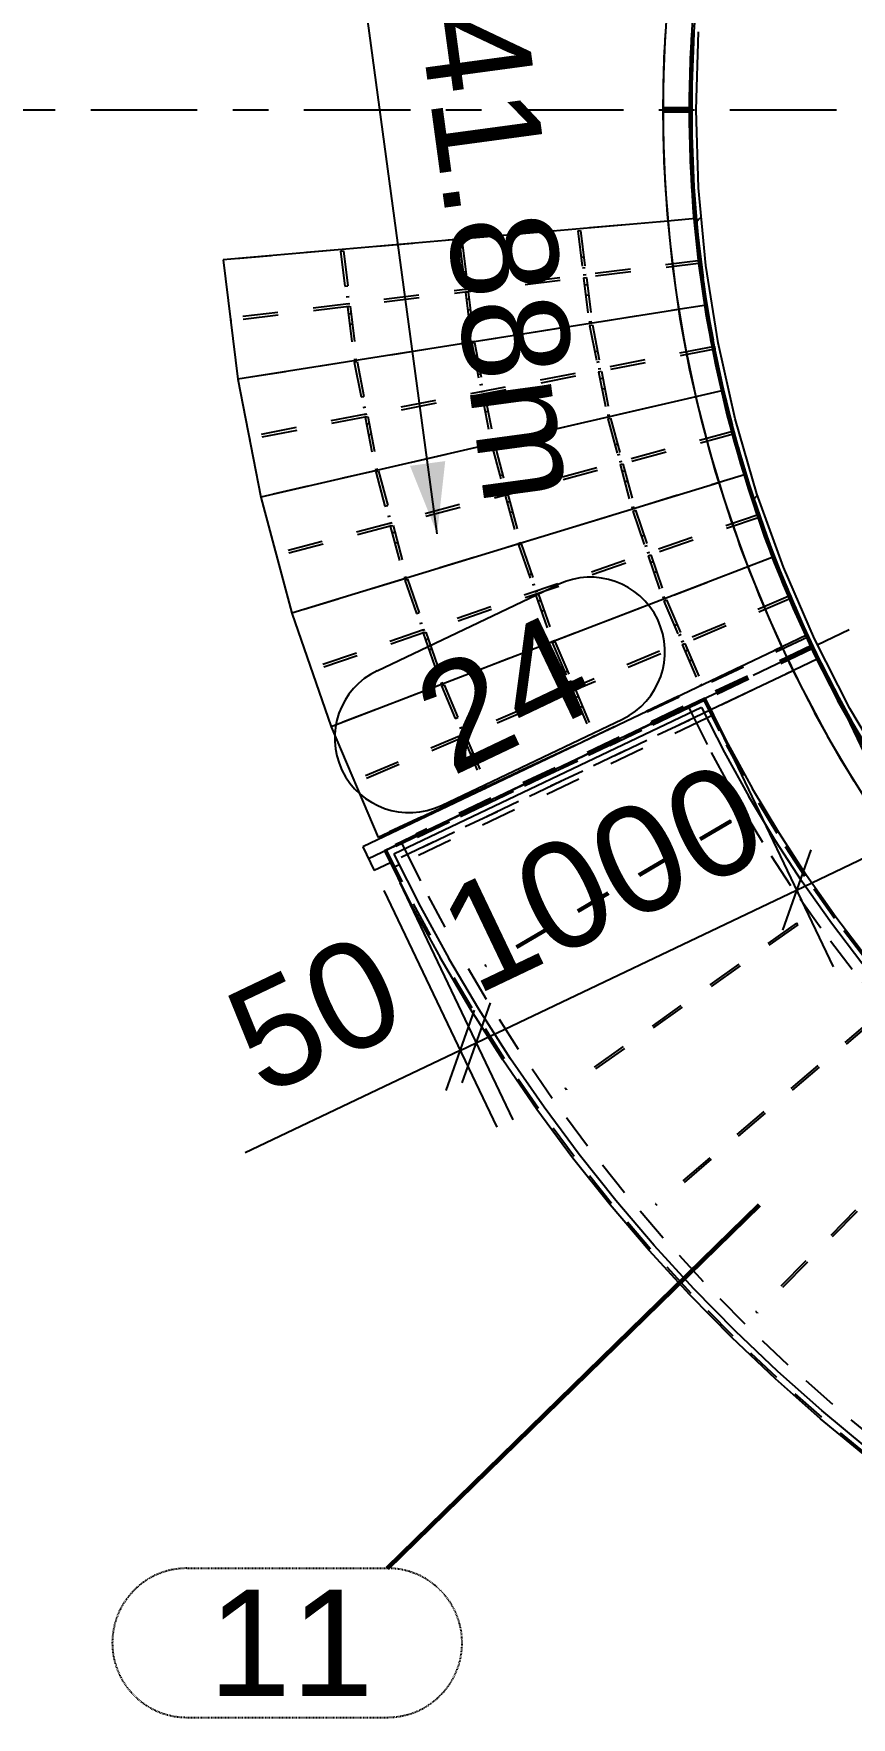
# Model space of a CAD drawing. Extents: x -29293 to 30124, y -19360 to 22650.
# Drawn here: x -20580 to -18277, y -13789 to -9045 of the extents above; entities that cross this region are included whole.
import ezdxf

# ---------------------------------------------------------------- set-up
doc = ezdxf.new("R2010")
doc.units = 0
for name, pattern in [('XKITLINE00', [0]), ('XKITLINE01', [4, 1, -1, 1, -1]), ('XKITLINE02', [4, 2, -2]), ('XKITLINE03', [6, 3, -1, 1, -1]), ('XKITLINE05', [8, 3, -1, 1, -1, 1, -1])]:
    doc.linetypes.add(name, pattern=pattern)
doc.layers.get('0').update_dxf_attribs({"linetype": 'CONTINUOUS', "lineweight": 25})
doc.layers.get('DEFPOINTS').update_dxf_attribs({"color": 3, "linetype": 'CONTINUOUS', "lineweight": 25})
doc.layers.add('01粗实线层', color=7, linetype='CONTINUOUS', lineweight=60)
for name, color, linetype in [('dimension', 7, 'CONTINUOUS'), ('grid', 7, 'CONTINUOUS'), ('line', 7, 'CONTINUOUS'), ('mark', 7, 'CONTINUOUS'), ('part1', 7, 'CONTINUOUS'), ('text', 7, 'CONTINUOUS')]:
    doc.layers.add(name, color=color, linetype=linetype)
doc.styles.add('HZ', font='arial.ttf', dxfattribs={"width": 0.7})
doc.styles.add('STYLE_1', font='arial.ttf', dxfattribs={"height": 0.2})
doc.dimstyles.get("Standard").update_dxf_attribs({"dimscale": 20, "dimtxt": 3, "dimasz": 3.5, "dimexe": 2, "dimexo": 2, "dimgap": 1, "dimtad": 1, "dimdec": 0, "dimdsep": 46, "dimtxsty": 'HZ', "dimblk": 'OBLIQUE', "dimcen": 0, "dimclrd": 1, "dimclre": 1, "dimclrt": 1, "dimadec": 1, "dimazin": 2, "dimtfac": 1, "dimtdec": 0, "dimtmove": 1, "dimatfit": 0, "dimldrblk": 'OBLIQUE', "dimfxl": 0, "dimtolj": 1, "dimtzin": 0, "dimarcsym": 0})

# ---------------------------------------------------------------- blocks, each defined once
blk = doc.blocks.new('*D372')
at = {"layer": 'part1', "color": 0, "linetype": 'XKITLINE00'}
blk.add_line((845.993, 1460.639), (846.053, 1460.699), dxfattribs=at)
blk = doc.blocks.new('*D375')
at = {"layer": 'part1', "color": 0, "linetype": 'XKITLINE00'}
for p, q in [((846.21, 1457.714), (846.308, 1457.811)), ((847.824, 1449.898), (847.922, 1449.996))]:
    blk.add_line(p, q, dxfattribs=at)
blk = doc.blocks.new('*D1023')
at = {"layer": 'part1', "color": 2, "linetype": 'XKITLINE00'}
for p, q in [((846.443, 1444.28), (845.965, 1444.051)), ((846.443, 1444.28), (847.087, 1442.992)), ((845.965, 1444.051), (846.054, 1443.873)), ((847.087, 1442.992), (847.779, 1441.729)), ((848.518, 1440.493), (847.779, 1441.729)), ((849.302, 1439.286), (848.518, 1440.493)), ((850.131, 1438.108), (849.302, 1439.286)), ((851.003, 1436.963), (850.131, 1438.108)), ((851.917, 1435.851), (851.003, 1436.963)), ((852.873, 1434.773), (851.917, 1435.851)), ((853.868, 1433.733), (852.873, 1434.773)), ((854.901, 1432.73), (853.868, 1433.733)), ((855.971, 1431.767), (854.901, 1432.73)), ((857.076, 1430.844), (855.971, 1431.767)), ((858.215, 1429.963), (857.076, 1430.844)), ((859.386, 1429.126), (858.215, 1429.963)), ((859.086, 1428.689), (858.923, 1428.805))]:
    blk.add_line(p, q, dxfattribs=at)
at = {"layer": 'part1', "color": 0, "linetype": 'XKITLINE01'}
for p, q in [((846.394, 1444.256), (847.039, 1442.966)), ((846.054, 1443.873), (846.618, 1442.746)), ((846.618, 1442.746), (847.319, 1441.466)), ((847.039, 1442.966), (847.731, 1441.702)), ((848.068, 1440.213), (847.319, 1441.466)), ((848.471, 1440.464), (847.731, 1441.702)), ((849.256, 1439.255), (848.471, 1440.464)), ((848.863, 1438.989), (848.068, 1440.213)), ((849.703, 1437.795), (848.863, 1438.989)), ((850.086, 1438.076), (849.256, 1439.255)), ((850.96, 1436.929), (850.086, 1438.076)), ((850.587, 1436.634), (849.703, 1437.795)), ((851.514, 1435.506), (850.587, 1436.634)), ((851.875, 1435.815), (850.96, 1436.929)), ((852.832, 1434.736), (851.875, 1435.815)), ((852.483, 1434.414), (851.514, 1435.506)), ((853.829, 1433.694), (852.832, 1434.736)), ((853.492, 1433.359), (852.483, 1434.414)), ((854.863, 1432.69), (853.829, 1433.694)), ((854.539, 1432.343), (853.492, 1433.359)), ((855.624, 1431.366), (854.539, 1432.343)), ((855.935, 1431.725), (854.863, 1432.69)), ((856.744, 1430.431), (855.624, 1431.366)), ((857.042, 1430.801), (855.935, 1431.725)), ((857.899, 1429.538), (856.744, 1430.431)), ((858.182, 1429.919), (857.042, 1430.801)), ((859.355, 1429.08), (858.182, 1429.919)), ((858.923, 1428.805), (857.899, 1429.538)), ((859.386, 1429.126), (859.086, 1428.689)), ((859.386, 1429.126), (859.386, 1429.126)), ((859.386, 1429.126), (859.386, 1429.126)), ((859.086, 1428.689), (859.086, 1428.689)), ((859.086, 1428.689), (859.086, 1428.689)), ((859.086, 1428.689), (859.086, 1428.689))]:
    blk.add_line(p, q, dxfattribs=at)
blk = doc.blocks.new('*D1024')
at = {"layer": 'part1', "color": 0, "linetype": 'XKITLINE01'}
for p, q in [((844.408, 1449.553), (844.483, 1449.579)), ((844.408, 1449.553), (844.483, 1449.579)), ((844.408, 1449.553), (844.815, 1448.371)), ((844.483, 1449.579), (844.89, 1448.397)), ((844.652, 1448.844), (844.728, 1448.87)), ((844.75, 1448.56), (844.825, 1448.586)), ((844.815, 1448.371), (844.89, 1448.397)), ((844.815, 1448.371), (844.89, 1448.397))]:
    blk.add_line(p, q, dxfattribs=at)
blk = doc.blocks.new('*D1025')
at = {"layer": 'part1', "color": 0, "linetype": 'XKITLINE01'}
for p, q in [((844.841, 1448.295), (844.916, 1448.321)), ((844.841, 1448.295), (844.916, 1448.321)), ((844.841, 1448.295), (845.248, 1447.113)), ((844.906, 1448.106), (844.982, 1448.132)), ((844.916, 1448.321), (845.323, 1447.139)), ((845.004, 1447.822), (845.079, 1447.848)), ((845.248, 1447.113), (845.323, 1447.139)), ((845.248, 1447.113), (845.323, 1447.139))]:
    blk.add_line(p, q, dxfattribs=at)
blk = doc.blocks.new('*D1026')
at = {"layer": 'part1', "color": 0, "linetype": 'XKITLINE01'}
for p, q in [((845.286, 1447.014), (845.359, 1447.046)), ((845.286, 1447.014), (845.359, 1447.046)), ((845.286, 1447.014), (845.774, 1445.864)), ((845.359, 1447.046), (845.848, 1445.895)), ((845.579, 1446.324), (845.652, 1446.355)), ((845.696, 1446.048), (845.77, 1446.079)), ((845.774, 1445.864), (845.848, 1445.895)), ((845.774, 1445.864), (845.848, 1445.895))]:
    blk.add_line(p, q, dxfattribs=at)
blk = doc.blocks.new('*D1027')
at = {"layer": 'part1', "color": 0, "linetype": 'XKITLINE01'}
for p, q in [((845.805, 1445.79), (845.879, 1445.821)), ((845.805, 1445.79), (845.879, 1445.821)), ((845.805, 1445.79), (846.294, 1444.639)), ((845.879, 1445.821), (846.368, 1444.671)), ((845.884, 1445.606), (845.957, 1445.637)), ((846.001, 1445.33), (846.074, 1445.361)), ((846.294, 1444.639), (846.368, 1444.671)), ((846.294, 1444.639), (846.368, 1444.671))]:
    blk.add_line(p, q, dxfattribs=at)
blk = doc.blocks.new('*D1032')
at = {"layer": 'part1', "color": 6, "linetype": 'XKITLINE05'}
for p, q in [((845.993, 1461.355), (845.993, 1460.915)), ((846.053, 1461.355), (845.993, 1461.355)), ((846.053, 1461.355), (846.053, 1460.855)), ((845.253, 1460.915), (845.253, 1460.855)), ((845.993, 1460.915), (845.253, 1460.915)), ((846.053, 1460.855), (845.253, 1460.855))]:
    blk.add_line(p, q, dxfattribs=at)
blk = doc.blocks.new('*D1033')
at = {"layer": 'part1', "color": 6, "linetype": 'XKITLINE05'}
for p, q in [((845.253, 1460.855), (845.253, 1460.795)), ((846.053, 1460.855), (845.253, 1460.855)), ((845.993, 1460.795), (845.253, 1460.795)), ((845.993, 1460.795), (845.993, 1460.355)), ((846.053, 1460.855), (846.053, 1460.355)), ((846.053, 1460.355), (845.993, 1460.355))]:
    blk.add_line(p, q, dxfattribs=at)
blk = doc.blocks.new('*D1034')
at = {"layer": 'part1', "color": 6, "linetype": 'XKITLINE05'}
for p, q in [((845.375, 1463.802), (845.284, 1462.33)), ((846.113, 1463.741), (846.023, 1462.299)), ((846.147, 1463.324), (846.113, 1462.784)), ((846.113, 1462.784), (846.083, 1462.297)), ((845.284, 1462.33), (845.254, 1460.915)), ((846.023, 1462.299), (846.003, 1461.355)), ((846.083, 1462.297), (846.053, 1460.855)), ((846.003, 1461.355), (845.993, 1460.856)), ((845.254, 1460.915), (845.253, 1460.871)), ((846.053, 1460.855), (845.253, 1460.871))]:
    blk.add_line(p, q, dxfattribs=at)
blk = doc.blocks.new('*D1041')
at = {"layer": 'text', "color": 3, "linetype": 'XKITLINE00'}
blk.add_line((838.9, 1448.912), (836.329, 1467.925), dxfattribs=at)
at = {"layer": 'text', "color": 3}
blk.add_solid([(838.9, 1448.912), (838.137, 1450.826), (838.9, 1448.912), (839.128, 1450.96)], dxfattribs=at)
at = {"layer": 'text', "color": 3, "style": 'STYLE_1'}
blk.add_text('TO41.88m', height=3, rotation=-82.2997, dxfattribs=at).set_placement((837.602, 1469.261))
blk = doc.blocks.new('*D1045')
at = {"layer": 'grid', "color": 4, "linetype": 'XKITLINE03'}
blk.add_line((805.147, 1460.855), (901.193, 1460.855), dxfattribs=at)
blk = doc.blocks.new('*D1047')
at = {"layer": 'part1', "color": 6, "linetype": 'XKITLINE05'}
for p, q in [((846.053, 1460.855), (846.122, 1463.061)), ((846.193, 1460.855), (846.262, 1463.052)), ((846.122, 1458.648), (846.053, 1460.855)), ((846.262, 1458.657), (846.193, 1460.855)), ((846.33, 1456.45), (846.122, 1458.648)), ((846.469, 1456.468), (846.262, 1458.657)), ((846.675, 1454.27), (846.33, 1456.45)), ((846.813, 1454.296), (846.469, 1456.468)), ((847.157, 1452.116), (846.675, 1454.27)), ((847.292, 1452.15), (846.813, 1454.296)), ((847.773, 1449.996), (847.157, 1452.116)), ((847.906, 1450.039), (847.292, 1452.15)), ((848.52, 1447.919), (847.773, 1449.996)), ((848.651, 1447.97), (847.906, 1450.039)), ((849.397, 1445.893), (848.52, 1447.919)), ((849.524, 1445.952), (848.651, 1447.97)), ((850.399, 1443.926), (849.397, 1445.893)), ((850.522, 1443.993), (849.524, 1445.952)), ((851.523, 1442.026), (850.399, 1443.926)), ((851.641, 1442.101), (850.522, 1443.993))]:
    blk.add_line(p, q, dxfattribs=at)
blk = doc.blocks.new('*D1048')
at = {"layer": 'part1', "color": 0, "linetype": 'XKITLINE01'}
for p, q in [((848.848, 1447.168), (836.56, 1441.952)), ((848.879, 1447.095), (836.591, 1441.879)), ((848.848, 1447.168), (848.879, 1447.095)), ((836.56, 1441.952), (836.591, 1441.879))]:
    blk.add_line(p, q, dxfattribs=at)
blk = doc.blocks.new('*D1049')
at = {"layer": 'part1', "color": 0, "linetype": 'XKITLINE01'}
for p, q in [((846.709, 1454.192), (833.605, 1451.645)), ((846.724, 1454.114), (833.621, 1451.567)), ((846.709, 1454.192), (846.724, 1454.114)), ((833.605, 1451.645), (833.621, 1451.567))]:
    blk.add_line(p, q, dxfattribs=at)
blk = doc.blocks.new('*D1050')
at = {"layer": 'part1', "color": 0, "linetype": 'XKITLINE01'}
for p, q in [((847.149, 1440.835), (840.25, 1436.772)), ((847.179, 1440.784), (847.149, 1440.835)), ((847.179, 1440.784), (840.281, 1436.72)), ((840.281, 1436.72), (840.25, 1436.772))]:
    blk.add_line(p, q, dxfattribs=at)
blk = doc.blocks.new('*D1051')
at = {"layer": 'part1', "color": 0, "linetype": 'XKITLINE01'}
for p, q in [((842.722, 1444.481), (842.795, 1444.512)), ((842.722, 1444.481), (842.795, 1444.512)), ((842.722, 1444.481), (843.269, 1443.192)), ((842.795, 1444.512), (843.342, 1443.224)), ((842.8, 1444.297), (842.874, 1444.328)), ((842.917, 1444.021), (842.991, 1444.052)), ((843.269, 1443.192), (843.342, 1443.224)), ((843.269, 1443.192), (843.342, 1443.224))]:
    blk.add_line(p, q, dxfattribs=at)
blk = doc.blocks.new('*D1052')
at = {"layer": 'part1', "color": 0, "linetype": 'XKITLINE01'}
for p, q in [((842.143, 1445.844), (842.217, 1445.875)), ((842.143, 1445.844), (842.217, 1445.875)), ((842.143, 1445.844), (842.69, 1444.555)), ((842.217, 1445.875), (842.764, 1444.586)), ((842.495, 1445.015), (842.569, 1445.046)), ((842.612, 1444.739), (842.686, 1444.77)), ((842.69, 1444.555), (842.764, 1444.586)), ((842.69, 1444.555), (842.764, 1444.586))]:
    blk.add_line(p, q, dxfattribs=at)
blk = doc.blocks.new('*D1053')
at = {"layer": 'part1', "color": 0, "linetype": 'XKITLINE01'}
for p, q in [((839.638, 1443.172), (839.712, 1443.203)), ((839.638, 1443.172), (839.712, 1443.203)), ((839.638, 1443.172), (840.224, 1441.791)), ((839.712, 1443.203), (840.298, 1441.823)), ((839.716, 1442.988), (839.79, 1443.019)), ((839.833, 1442.712), (839.907, 1442.743)), ((840.224, 1441.791), (840.298, 1441.823)), ((840.224, 1441.791), (840.298, 1441.823))]:
    blk.add_line(p, q, dxfattribs=at)
blk = doc.blocks.new('*D1054')
at = {"layer": 'part1', "color": 0, "linetype": 'XKITLINE01'}
for p, q in [((839.021, 1444.627), (839.094, 1444.658)), ((839.021, 1444.627), (839.094, 1444.658)), ((839.021, 1444.627), (839.607, 1443.246)), ((839.094, 1444.658), (839.68, 1443.277)), ((839.411, 1443.706), (839.485, 1443.737)), ((839.529, 1443.43), (839.602, 1443.461)), ((839.607, 1443.246), (839.68, 1443.277)), ((839.607, 1443.246), (839.68, 1443.277))]:
    blk.add_line(p, q, dxfattribs=at)
blk = doc.blocks.new('*D1055')
at = {"layer": 'part1', "color": 0, "linetype": 'XKITLINE01'}
for p, q in [((838.506, 1446.114), (838.582, 1446.14)), ((838.506, 1446.114), (838.582, 1446.14)), ((838.506, 1446.114), (838.994, 1444.696)), ((838.582, 1446.14), (839.07, 1444.722)), ((838.571, 1445.925), (838.647, 1445.951)), ((838.669, 1445.641), (838.744, 1445.667)), ((838.994, 1444.696), (839.07, 1444.722)), ((838.994, 1444.696), (839.07, 1444.722))]:
    blk.add_line(p, q, dxfattribs=at)
blk = doc.blocks.new('*D1056')
at = {"layer": 'part1', "color": 0, "linetype": 'XKITLINE01'}
for p, q in [((841.673, 1447.204), (841.749, 1447.231)), ((841.673, 1447.204), (841.749, 1447.231)), ((841.673, 1447.204), (842.129, 1445.881)), ((841.738, 1447.015), (841.814, 1447.041)), ((841.749, 1447.231), (842.205, 1445.907)), ((841.836, 1446.732), (841.912, 1446.758)), ((842.129, 1445.881), (842.205, 1445.907)), ((842.129, 1445.881), (842.205, 1445.907))]:
    blk.add_line(p, q, dxfattribs=at)
blk = doc.blocks.new('*D1057')
at = {"layer": 'part1', "color": 0, "linetype": 'XKITLINE01'}
for p, q in [((841.191, 1448.604), (841.267, 1448.63)), ((841.191, 1448.604), (841.267, 1448.63)), ((841.191, 1448.604), (841.647, 1447.28)), ((841.267, 1448.63), (841.723, 1447.306)), ((841.484, 1447.753), (841.56, 1447.779)), ((841.582, 1447.469), (841.658, 1447.495)), ((841.647, 1447.28), (841.723, 1447.306)), ((841.647, 1447.28), (841.723, 1447.306))]:
    blk.add_line(p, q, dxfattribs=at)
blk = doc.blocks.new('*D1058')
at = {"layer": 'part1', "color": 0, "linetype": 'XKITLINE01'}
for p, q in [((837.991, 1447.608), (838.067, 1447.634)), ((837.991, 1447.608), (838.067, 1447.634)), ((837.991, 1447.608), (838.48, 1446.19)), ((838.067, 1447.634), (838.555, 1446.216)), ((838.317, 1446.662), (838.393, 1446.688)), ((838.415, 1446.379), (838.49, 1446.405)), ((838.48, 1446.19), (838.555, 1446.216)), ((838.48, 1446.19), (838.555, 1446.216))]:
    blk.add_line(p, q, dxfattribs=at)
blk = doc.blocks.new('*D1059')
at = {"layer": 'part1', "color": 0, "linetype": 'XKITLINE01'}
for p, q in [((844.053, 1450.861), (844.131, 1450.882)), ((844.053, 1450.861), (844.131, 1450.882)), ((844.053, 1450.861), (844.377, 1449.654)), ((844.131, 1450.882), (844.454, 1449.675)), ((844.105, 1450.668), (844.182, 1450.689)), ((844.183, 1450.379), (844.26, 1450.399)), ((844.377, 1449.654), (844.454, 1449.675)), ((844.377, 1449.654), (844.454, 1449.675))]:
    blk.add_line(p, q, dxfattribs=at)
blk = doc.blocks.new('*D1060')
at = {"layer": 'part1', "color": 0, "linetype": 'XKITLINE01'}
for p, q in [((840.817, 1449.994), (840.895, 1450.015)), ((840.817, 1449.994), (840.895, 1450.015)), ((840.817, 1449.994), (841.18, 1448.642)), ((840.869, 1449.801), (840.946, 1449.822)), ((840.895, 1450.015), (841.257, 1448.663)), ((840.947, 1449.511), (841.024, 1449.532)), ((841.18, 1448.642), (841.257, 1448.663)), ((841.18, 1448.642), (841.257, 1448.663))]:
    blk.add_line(p, q, dxfattribs=at)
blk = doc.blocks.new('*D1061')
at = {"layer": 'part1', "color": 0, "linetype": 'XKITLINE01'}
for p, q in [((840.434, 1451.424), (840.512, 1451.445)), ((840.434, 1451.424), (840.512, 1451.445)), ((840.434, 1451.424), (840.797, 1450.072)), ((840.512, 1451.445), (840.874, 1450.093)), ((840.667, 1450.555), (840.745, 1450.576)), ((840.745, 1450.265), (840.822, 1450.286)), ((840.797, 1450.072), (840.874, 1450.093)), ((840.797, 1450.072), (840.874, 1450.093))]:
    blk.add_line(p, q, dxfattribs=at)
blk = doc.blocks.new('*D1062')
at = {"layer": 'part1', "color": 0, "linetype": 'XKITLINE01'}
for p, q in [((837.582, 1449.127), (837.659, 1449.148)), ((837.582, 1449.127), (837.659, 1449.148)), ((837.582, 1449.127), (837.97, 1447.679)), ((837.633, 1448.934), (837.711, 1448.955)), ((837.659, 1449.148), (838.047, 1447.699)), ((837.711, 1448.644), (837.788, 1448.665)), ((837.97, 1447.679), (838.047, 1447.699)), ((837.97, 1447.679), (838.047, 1447.699))]:
    blk.add_line(p, q, dxfattribs=at)
blk = doc.blocks.new('*D1063')
at = {"layer": 'part1', "color": 0, "linetype": 'XKITLINE01'}
for p, q in [((837.173, 1450.654), (837.25, 1450.674)), ((837.173, 1450.654), (837.25, 1450.674)), ((837.173, 1450.654), (837.561, 1449.205)), ((837.25, 1450.674), (837.638, 1449.226)), ((837.431, 1449.688), (837.509, 1449.709)), ((837.509, 1449.398), (837.586, 1449.419)), ((837.561, 1449.205), (837.638, 1449.226)), ((837.561, 1449.205), (837.638, 1449.226))]:
    blk.add_line(p, q, dxfattribs=at)
blk = doc.blocks.new('*D1064')
at = {"layer": 'part1', "color": 0, "linetype": 'XKITLINE01'}
for p, q in [((843.709, 1452.146), (843.786, 1452.167)), ((843.709, 1452.146), (843.786, 1452.167)), ((843.709, 1452.146), (844.033, 1450.939)), ((843.786, 1452.167), (844.11, 1450.96)), ((843.903, 1451.422), (843.98, 1451.443)), ((843.981, 1451.132), (844.058, 1451.153)), ((844.033, 1450.939), (844.11, 1450.96)), ((844.033, 1450.939), (844.11, 1450.96))]:
    blk.add_line(p, q, dxfattribs=at)
blk = doc.blocks.new('*D1065')
at = {"layer": 'part1', "color": 0, "linetype": 'XKITLINE01'}
for p, q in [((843.447, 1453.477), (843.525, 1453.492)), ((843.447, 1453.477), (843.525, 1453.492)), ((843.447, 1453.477), (843.685, 1452.25)), ((843.485, 1453.28), (843.563, 1453.295)), ((843.525, 1453.492), (843.764, 1452.265)), ((843.542, 1452.986), (843.621, 1453.001)), ((843.685, 1452.25), (843.764, 1452.265)), ((843.685, 1452.25), (843.764, 1452.265))]:
    blk.add_line(p, q, dxfattribs=at)
blk = doc.blocks.new('*D1066')
at = {"layer": 'part1', "color": 0, "linetype": 'XKITLINE01'}
for p, q in [((840.158, 1452.837), (840.237, 1452.853)), ((840.158, 1452.837), (840.237, 1452.853)), ((840.158, 1452.837), (840.425, 1451.463)), ((840.196, 1452.641), (840.275, 1452.656)), ((840.237, 1452.853), (840.504, 1451.478)), ((840.254, 1452.347), (840.332, 1452.362)), ((840.425, 1451.463), (840.504, 1451.478)), ((840.425, 1451.463), (840.504, 1451.478))]:
    blk.add_line(p, q, dxfattribs=at)
blk = doc.blocks.new('*D1067')
at = {"layer": 'part1', "color": 0, "linetype": 'XKITLINE01'}
for p, q in [((839.876, 1454.29), (839.954, 1454.306)), ((839.876, 1454.29), (839.954, 1454.306)), ((839.876, 1454.29), (840.143, 1452.916)), ((839.954, 1454.306), (840.221, 1452.931)), ((840.048, 1453.407), (840.126, 1453.422)), ((840.105, 1453.112), (840.183, 1453.128)), ((840.143, 1452.916), (840.221, 1452.931)), ((840.143, 1452.916), (840.221, 1452.931))]:
    blk.add_line(p, q, dxfattribs=at)
blk = doc.blocks.new('*D1068')
at = {"layer": 'part1', "color": 0, "linetype": 'XKITLINE01'}
for p, q in [((836.87, 1452.198), (836.948, 1452.213)), ((836.87, 1452.198), (836.948, 1452.213)), ((836.87, 1452.198), (837.156, 1450.726)), ((836.948, 1452.213), (837.235, 1450.741)), ((836.908, 1452.002), (836.986, 1452.017)), ((836.965, 1451.707), (837.044, 1451.723)), ((837.156, 1450.726), (837.235, 1450.741)), ((837.156, 1450.726), (837.235, 1450.741))]:
    blk.add_line(p, q, dxfattribs=at)
blk = doc.blocks.new('*D1069')
at = {"layer": 'part1', "color": 0, "linetype": 'XKITLINE01'}
for p, q in [((836.568, 1453.749), (836.647, 1453.765)), ((836.568, 1453.749), (836.647, 1453.765)), ((836.568, 1453.749), (836.854, 1452.277)), ((836.647, 1453.765), (836.933, 1452.292)), ((836.759, 1452.768), (836.838, 1452.783)), ((836.816, 1452.473), (836.895, 1452.488)), ((836.854, 1452.277), (836.933, 1452.292)), ((836.854, 1452.277), (836.933, 1452.292))]:
    blk.add_line(p, q, dxfattribs=at)
blk = doc.blocks.new('*D1070')
at = {"layer": 'part1', "color": 0, "linetype": 'XKITLINE01'}
for p, q in [((843.193, 1454.782), (843.271, 1454.798)), ((843.193, 1454.782), (843.271, 1454.798)), ((843.193, 1454.782), (843.431, 1453.555)), ((843.271, 1454.798), (843.51, 1453.571)), ((843.336, 1454.046), (843.414, 1454.061)), ((843.393, 1453.752), (843.472, 1453.767)), ((843.431, 1453.555), (843.51, 1453.571)), ((843.431, 1453.555), (843.51, 1453.571))]:
    blk.add_line(p, q, dxfattribs=at)
blk = doc.blocks.new('*D1072')
at = {"layer": 'part1', "color": 6, "linetype": 'XKITLINE05'}
for p, q in [((846.053, 1460.855), (845.253, 1460.838)), ((845.253, 1460.838), (845.284, 1459.379)), ((845.254, 1460.795), (845.284, 1459.379)), ((845.993, 1460.853), (846.023, 1459.41)), ((846.053, 1460.855), (846.083, 1459.412)), ((846.003, 1460.355), (846.023, 1459.41)), ((845.284, 1459.379), (845.375, 1457.907)), ((846.023, 1459.41), (846.113, 1457.968)), ((846.083, 1459.412), (846.113, 1458.925)), ((846.113, 1458.925), (846.147, 1458.385)), ((846.147, 1458.385), (846.173, 1457.973)), ((845.375, 1457.907), (845.527, 1456.439)), ((846.113, 1457.968), (846.262, 1456.531)), ((846.173, 1457.973), (846.321, 1456.538)), ((846.262, 1456.531), (846.469, 1455.101)), ((846.321, 1456.538), (846.322, 1456.529)), ((846.321, 1456.538), (846.377, 1456.15)), ((845.527, 1456.439), (845.739, 1454.979)), ((846.377, 1456.15), (846.528, 1455.11)), ((846.469, 1455.101), (846.735, 1453.68)), ((846.528, 1455.11), (846.617, 1454.638)), ((845.739, 1454.979), (846.011, 1453.529)), ((846.617, 1454.638), (846.741, 1453.975)), ((846.735, 1453.68), (847.059, 1452.272)), ((846.741, 1453.975), (846.794, 1453.693)), ((846.794, 1453.693), (847.118, 1452.287)), ((846.011, 1453.529), (846.342, 1452.092)), ((847.059, 1452.272), (847.441, 1450.879)), ((847.118, 1452.287), (847.122, 1452.272)), ((847.122, 1452.272), (847.294, 1451.642)), ((846.342, 1452.092), (846.731, 1450.669)), ((847.294, 1451.642), (847.499, 1450.896)), ((847.441, 1450.879), (847.88, 1449.502)), ((847.499, 1450.896), (847.64, 1450.453)), ((846.731, 1450.669), (847.179, 1449.263)), ((847.64, 1450.453), (847.884, 1449.687)), ((847.88, 1449.502), (848.374, 1448.144)), ((847.884, 1449.687), (847.937, 1449.521)), ((847.937, 1449.521), (848.43, 1448.166)), ((847.179, 1449.263), (847.684, 1447.877)), ((848.374, 1448.144), (848.924, 1446.808)), ((848.43, 1448.166), (848.438, 1448.148)), ((848.438, 1448.148), (848.764, 1447.357)), ((847.684, 1447.877), (848.246, 1446.513)), ((848.764, 1447.357), (848.979, 1446.832)), ((848.246, 1446.513), (848.863, 1445.173)), ((848.924, 1446.808), (849.529, 1445.496)), ((848.979, 1446.832), (849.163, 1446.434)), ((849.163, 1446.434), (849.553, 1445.586)), ((849.553, 1445.586), (849.583, 1445.522)), ((848.863, 1445.173), (849.535, 1443.859)), ((849.529, 1445.496), (850.187, 1444.209)), ((849.583, 1445.522), (850.239, 1444.238)), ((850.897, 1442.951), (850.187, 1444.209)), ((850.249, 1444.22), (850.239, 1444.238)), ((850.749, 1443.335), (850.249, 1444.22)), ((850.26, 1442.574), (849.535, 1443.859)), ((851.037, 1441.32), (850.26, 1442.574))]:
    blk.add_line(p, q, dxfattribs=at)
blk = doc.blocks.new('*D1074')
at = {"layer": 'part1', "color": 6, "linetype": 'XKITLINE05'}
for p, q in [((845.326, 1463.008), (845.269, 1461.618)), ((846.067, 1463.021), (846.008, 1461.577)), ((846.127, 1463.017), (846.068, 1461.576)), ((846.101, 1462.387), (846.068, 1461.593)), ((845.269, 1461.618), (845.268, 1461.592)), ((845.268, 1461.592), (845.268, 1461.567)), ((845.268, 1461.567), (845.268, 1460.142)), ((846.008, 1461.577), (846.008, 1460.132)), ((846.068, 1461.593), (846.068, 1461.576)), ((846.068, 1461.576), (846.068, 1460.133)), ((846.068, 1461.559), (846.068, 1461.326)), ((846.068, 1461.326), (846.068, 1460.383)), ((846.068, 1460.383), (846.068, 1460.15)), ((845.268, 1460.142), (845.268, 1460.117)), ((845.268, 1460.117), (845.269, 1460.091)), ((845.269, 1460.091), (845.326, 1458.701)), ((846.008, 1460.132), (846.067, 1458.688)), ((846.068, 1460.15), (846.068, 1460.133)), ((846.068, 1460.133), (846.127, 1458.692)), ((846.068, 1460.116), (846.101, 1459.322)), ((846.101, 1459.322), (846.127, 1458.692)), ((845.326, 1458.701), (845.328, 1458.643)), ((845.328, 1458.643), (845.333, 1458.582)), ((845.333, 1458.582), (845.442, 1457.262)), ((846.067, 1458.688), (846.186, 1457.248)), ((846.127, 1458.692), (846.245, 1457.254)), ((846.187, 1457.964), (846.238, 1457.336)), ((845.442, 1457.262), (845.449, 1457.172)), ((845.449, 1457.172), (845.461, 1457.079)), ((845.461, 1457.079), (845.616, 1455.829)), ((846.186, 1457.248), (846.363, 1455.814)), ((846.238, 1457.336), (846.245, 1457.254)), ((846.245, 1457.254), (846.282, 1456.96)), ((846.256, 1457.169), (846.282, 1456.96)), ((846.282, 1456.96), (846.423, 1455.823)), ((846.398, 1456.017), (846.409, 1455.935)), ((845.616, 1455.829), (845.631, 1455.708)), ((845.631, 1455.708), (845.651, 1455.583)), ((845.651, 1455.583), (845.847, 1454.401)), ((846.363, 1455.814), (846.6, 1454.388)), ((846.409, 1455.935), (846.423, 1455.823)), ((846.423, 1455.823), (846.659, 1454.399)), ((846.442, 1455.706), (846.572, 1454.92)), ((846.572, 1454.92), (846.659, 1454.399)), ((845.847, 1454.401), (845.872, 1454.252)), ((845.872, 1454.252), (845.904, 1454.099)), ((845.904, 1454.099), (846.136, 1452.983)), ((846.6, 1454.388), (846.894, 1452.974)), ((846.659, 1454.399), (846.953, 1452.987)), ((846.828, 1453.588), (846.918, 1453.155)), ((846.918, 1453.155), (846.953, 1452.987)), ((846.136, 1452.983), (846.173, 1452.808)), ((846.173, 1452.808), (846.218, 1452.629)), ((846.894, 1452.974), (847.247, 1451.572)), ((846.953, 1452.987), (847.035, 1452.662)), ((846.996, 1452.816), (847.035, 1452.662)), ((847.035, 1452.662), (847.305, 1451.588)), ((846.218, 1452.629), (846.483, 1451.577)), ((846.483, 1451.577), (846.533, 1451.377)), ((846.533, 1451.377), (846.593, 1451.174)), ((847.247, 1451.572), (847.657, 1450.187)), ((847.305, 1451.588), (847.714, 1450.205)), ((847.363, 1451.393), (847.596, 1450.604)), ((846.593, 1451.174), (846.886, 1450.184)), ((847.596, 1450.604), (847.714, 1450.205)), ((846.886, 1450.184), (846.951, 1449.962)), ((846.951, 1449.962), (847.028, 1449.738)), ((847.657, 1450.187), (848.123, 1448.819)), ((847.714, 1450.205), (848.18, 1448.84)), ((847.028, 1449.738), (847.346, 1448.806)), ((848.013, 1449.329), (848.1, 1449.072)), ((848.1, 1449.072), (848.18, 1448.84)), ((847.346, 1448.806), (847.428, 1448.566)), ((847.428, 1448.566), (847.522, 1448.323)), ((848.123, 1448.819), (848.645, 1447.472)), ((848.18, 1448.84), (848.31, 1448.502)), ((848.271, 1448.605), (848.31, 1448.502)), ((848.31, 1448.502), (848.701, 1447.495)), ((847.522, 1448.323), (847.861, 1447.447)), ((847.861, 1447.447), (847.961, 1447.19)), ((848.645, 1447.472), (849.222, 1446.147)), ((848.701, 1447.495), (849.277, 1446.172)), ((847.961, 1447.19), (848.073, 1446.932)), ((848.81, 1447.244), (849.162, 1446.436)), ((848.073, 1446.932), (848.432, 1446.109)), ((848.432, 1446.109), (848.55, 1445.837)), ((849.162, 1446.436), (849.277, 1446.172)), ((849.222, 1446.147), (849.853, 1444.847)), ((849.277, 1446.172), (849.907, 1444.874)), ((848.55, 1445.837), (848.682, 1445.566)), ((848.682, 1445.566), (849.057, 1444.793)), ((849.723, 1445.254), (849.773, 1445.15)), ((849.773, 1445.15), (849.907, 1444.874)), ((849.057, 1444.793), (849.194, 1444.51)), ((849.853, 1444.847), (850.537, 1443.574)), ((849.907, 1444.874), (850.084, 1444.544)), ((850.054, 1444.6), (850.084, 1444.544)), ((849.194, 1444.51), (849.345, 1444.229)), ((849.345, 1444.229), (849.736, 1443.502)), ((850.084, 1444.544), (850.59, 1443.603)), ((849.736, 1443.502), (849.893, 1443.21)), ((850.063, 1442.922), (849.893, 1443.21)), ((851.273, 1442.33), (850.537, 1443.574)), ((850.468, 1442.238), (850.063, 1442.922)), ((850.644, 1441.94), (850.468, 1442.238))]:
    blk.add_line(p, q, dxfattribs=at)
blk = doc.blocks.new('*D1077')
at = {"layer": 'part1', "color": 2, "linetype": 'XKITLINE00'}
for p, q in [((837.896, 1440.203), (837.418, 1439.974)), ((837.418, 1439.974), (838.173, 1438.459)), ((837.896, 1440.203), (837.985, 1440.024)), ((838.173, 1438.459), (838.981, 1436.972)), ((839.84, 1435.513), (838.981, 1436.972)), ((840.75, 1434.085), (839.84, 1435.513)), ((841.708, 1432.69), (840.75, 1434.085)), ((842.715, 1431.329), (841.708, 1432.69)), ((843.769, 1430.004), (842.715, 1431.329)), ((844.869, 1428.717), (843.769, 1430.004)), ((846.012, 1427.469), (844.869, 1428.717)), ((847.199, 1426.262), (846.012, 1427.469)), ((848.427, 1425.096), (847.199, 1426.262)), ((849.695, 1423.975), (848.427, 1425.096)), ((851.001, 1422.898), (849.695, 1423.975)), ((852.344, 1421.867), (851.001, 1422.898)), ((853.722, 1420.885), (852.344, 1421.867)), ((854.022, 1421.321), (853.86, 1421.437))]:
    blk.add_line(p, q, dxfattribs=at)
at = {"layer": 'part1', "color": 0, "linetype": 'XKITLINE01'}
for p, q in [((837.467, 1439.998), (838.222, 1438.485)), ((837.985, 1440.024), (838.643, 1438.704)), ((838.222, 1438.485), (839.029, 1436.999)), ((838.643, 1438.704), (839.442, 1437.233)), ((839.887, 1435.542), (839.029, 1436.999)), ((840.292, 1435.79), (839.442, 1437.233)), ((841.192, 1434.378), (840.292, 1435.79)), ((840.795, 1434.116), (839.887, 1435.542)), ((842.14, 1432.998), (841.192, 1434.378)), ((841.753, 1432.722), (840.795, 1434.116)), ((843.136, 1431.652), (842.14, 1432.998)), ((842.759, 1431.363), (841.753, 1432.722)), ((843.812, 1430.039), (842.759, 1431.363)), ((844.178, 1430.342), (843.136, 1431.652)), ((844.91, 1428.754), (843.812, 1430.039)), ((845.266, 1429.068), (844.178, 1430.342)), ((846.397, 1427.834), (845.266, 1429.068)), ((846.052, 1427.507), (844.91, 1428.754)), ((847.237, 1426.301), (846.052, 1427.507)), ((847.57, 1426.64), (846.397, 1427.834)), ((848.785, 1425.487), (847.57, 1426.64)), ((848.464, 1425.137), (847.237, 1426.301)), ((849.731, 1424.016), (848.464, 1425.137)), ((850.039, 1424.378), (848.785, 1425.487)), ((851.331, 1423.313), (850.039, 1424.378)), ((851.035, 1422.941), (849.731, 1424.016)), ((852.66, 1422.293), (851.331, 1423.313)), ((852.377, 1421.912), (851.035, 1422.941)), ((853.86, 1421.437), (852.66, 1422.293)), ((853.754, 1420.929), (852.377, 1421.912)), ((854.023, 1421.321), (853.722, 1420.884)), ((853.722, 1420.884), (853.722, 1420.885)), ((853.722, 1420.884), (853.722, 1420.885)), ((854.023, 1421.321), (853.754, 1420.929)), ((854.023, 1421.321), (854.022, 1421.321)), ((854.023, 1421.321), (854.022, 1421.321))]:
    blk.add_line(p, q, dxfattribs=at)
blk = doc.blocks.new('*D1078')
at = {"layer": 'part1', "color": 2, "linetype": 'XKITLINE00'}
for p, q in [((846.349, 1444.013), (837.684, 1439.88)), ((846.349, 1444.013), (846.99, 1442.747)), ((846.99, 1442.747), (847.677, 1441.506)), ((848.408, 1440.29), (847.677, 1441.506)), ((837.684, 1439.88), (838.43, 1438.398)), ((849.184, 1439.103), (848.408, 1440.29)), ((850.003, 1437.944), (849.184, 1439.103)), ((838.43, 1438.398), (839.227, 1436.942)), ((850.864, 1436.816), (850.003, 1437.944)), ((840.073, 1435.515), (839.227, 1436.942)), ((851.765, 1435.721), (850.864, 1436.816)), ((852.706, 1434.659), (851.765, 1435.721)), ((840.968, 1434.118), (840.073, 1435.515)), ((853.686, 1433.632), (852.706, 1434.659)), ((841.91, 1432.752), (840.968, 1434.118)), ((854.702, 1432.642), (853.686, 1433.632)), ((842.898, 1431.419), (841.91, 1432.752)), ((855.754, 1431.69), (854.702, 1432.642)), ((843.932, 1430.121), (842.898, 1431.419)), ((856.84, 1430.778), (855.754, 1431.69)), ((857.958, 1429.905), (856.84, 1430.778)), ((845.01, 1428.86), (843.932, 1430.121)), ((859.108, 1429.074), (857.958, 1429.905)), ((859.108, 1429.074), (853.671, 1421.163)), ((846.13, 1427.636), (845.01, 1428.86)), ((847.292, 1426.451), (846.13, 1427.636)), ((848.493, 1425.307), (847.292, 1426.451)), ((849.734, 1424.205), (848.493, 1425.307)), ((851.011, 1423.146), (849.734, 1424.205)), ((852.324, 1422.131), (851.011, 1423.146)), ((853.671, 1421.163), (852.324, 1422.131))]:
    blk.add_line(p, q, dxfattribs=at)
blk = doc.blocks.new('*D1088')
at = {"layer": 'part1', "color": 0, "linetype": 'XKITLINE01'}
for p, q in [((849.023, 1437.944), (842.505, 1433.295)), ((849.058, 1437.896), (849.023, 1437.944)), ((849.058, 1437.896), (842.54, 1433.246)), ((842.54, 1433.246), (842.505, 1433.295))]:
    blk.add_line(p, q, dxfattribs=at)
blk = doc.blocks.new('*D1089')
at = {"layer": 'part1', "color": 0, "linetype": 'XKITLINE01'}
for p, q in [((851.142, 1435.228), (845.054, 1430.028)), ((851.181, 1435.182), (845.093, 1429.983)), ((851.181, 1435.182), (851.142, 1435.228)), ((845.093, 1429.983), (845.054, 1430.028))]:
    blk.add_line(p, q, dxfattribs=at)
blk = doc.blocks.new('*D1090')
at = {"layer": 'part1', "color": 0, "linetype": 'XKITLINE01'}
for p, q in [((853.49, 1432.706), (847.878, 1426.996)), ((853.533, 1432.664), (847.921, 1426.954)), ((853.533, 1432.664), (853.49, 1432.706)), ((847.921, 1426.954), (847.878, 1426.996))]:
    blk.add_line(p, q, dxfattribs=at)
blk = doc.blocks.new('*D1098')
at = {"layer": 'dimension', "color": 1, "linetype": 'XKITLINE00'}
for p, q in [((837.848, 1439.072), (841.03, 1432.402)), ((837.397, 1438.857), (840.578, 1432.187)), ((840.397, 1435.699), (839.596, 1433.437)), ((839.946, 1435.484), (839.144, 1433.222)), ((839.545, 1434.353), (833.498, 1431.468)), ((839.545, 1434.353), (839.996, 1434.568))]:
    blk.add_line(p, q, dxfattribs=at)
at = {"layer": 'dimension', "color": 1, "style": 'STYLE_1'}
blk.add_text('50', height=3, rotation=25.5024, dxfattribs=at).set_placement((833.996, 1433.036))
blk = doc.blocks.new('*D1099')
at = {"layer": 'dimension', "color": 1, "linetype": 'XKITLINE00'}
for p, q in [((846.874, 1443.377), (850.055, 1436.707)), ((849.423, 1440.004), (848.622, 1437.742)), ((837.848, 1439.072), (841.03, 1432.402)), ((839.996, 1434.568), (849.022, 1438.873)), ((840.397, 1435.699), (839.596, 1433.437))]:
    blk.add_line(p, q, dxfattribs=at)
at = {"layer": 'dimension', "color": 1, "style": 'STYLE_1'}
blk.add_text('1000', height=3, rotation=25.5024, dxfattribs=at).set_placement((839.976, 1435.888))
blk = doc.blocks.new('*D1101')
at = {"layer": 'line', "color": 4, "linetype": 'XKITLINE05'}
blk.add_line((836.966, 1439.759), (881.193, 1460.855), dxfattribs=at)
blk = doc.blocks.new('*D1102')
at = {"layer": 'mark', "color": 0, "linetype": 'XKITLINE00'}
for p, q in [((837.212, 1445.051), (842.312, 1447.483)), ((839.02, 1441.26), (844.12, 1443.692))]:
    blk.add_line(p, q, dxfattribs=at)
for centre, start, end in [((843.216, 1445.588), -64.4996, 115.5004), ((838.116, 1443.155), 115.5004, -64.4996)]:
    blk.add_arc(centre, 2.1, start, end, dxfattribs=at)
at = {"layer": 'mark', "color": 1, "style": 'STYLE_1'}
blk.add_text('24', height=3, rotation=25.5024, dxfattribs=at).set_placement((839.304, 1442.06))
blk = doc.blocks.new('*D1104')
at = {"layer": 'part1', "color": 0, "linetype": 'XKITLINE01'}
for p, q in [((836.374, 1455.311), (836.453, 1455.321)), ((836.374, 1455.311), (836.453, 1455.321)), ((836.374, 1455.311), (836.557, 1453.822)), ((836.398, 1455.113), (836.478, 1455.122)), ((836.453, 1455.321), (836.636, 1453.832)), ((836.435, 1454.815), (836.514, 1454.825)), ((836.557, 1453.822), (836.636, 1453.832)), ((836.557, 1453.822), (836.636, 1453.832))]:
    blk.add_line(p, q, dxfattribs=at)
blk = doc.blocks.new('*D1105')
at = {"layer": 'part1', "color": 0, "linetype": 'XKITLINE01'}
for p, q in [((839.699, 1455.719), (839.778, 1455.729)), ((839.699, 1455.719), (839.778, 1455.729)), ((839.699, 1455.719), (839.87, 1454.33)), ((839.723, 1455.521), (839.803, 1455.531)), ((839.778, 1455.729), (839.949, 1454.339)), ((839.76, 1455.223), (839.839, 1455.233)), ((839.87, 1454.33), (839.949, 1454.339)), ((839.87, 1454.33), (839.949, 1454.339))]:
    blk.add_line(p, q, dxfattribs=at)
blk = doc.blocks.new('*D1106')
at = {"layer": 'part1', "color": 0, "linetype": 'XKITLINE01'}
for p, q in [((846.328, 1456.614), (833.079, 1454.987)), ((846.338, 1456.535), (833.089, 1454.908)), ((846.328, 1456.614), (846.338, 1456.535)), ((833.079, 1454.987), (833.089, 1454.908))]:
    blk.add_line(p, q, dxfattribs=at)
blk = doc.blocks.new('*D1107')
at = {"layer": 'part1', "color": 0, "linetype": 'XKITLINE01'}
for p, q in [((846.184, 1457.792), (832.877, 1456.628)), ((846.184, 1457.792), (846.268, 1457.104)), ((846.268, 1457.104), (846.483, 1455.357)), ((846.428, 1455.803), (846.483, 1455.357)), ((846.483, 1455.357), (833.29, 1453.267))]:
    blk.add_line(p, q, dxfattribs=at)
at = {"layer": 'part1', "color": 2, "linetype": 'XKITLINE00'}
for p, q in [((845.394, 1457.723), (832.877, 1456.628)), ((846.236, 1457.363), (846.268, 1457.104)), ((832.877, 1456.628), (833.29, 1453.267)), ((846.412, 1455.932), (846.428, 1455.803))]:
    blk.add_line(p, q, dxfattribs=at)
blk = doc.blocks.new('*D1108')
at = {"layer": 'part1', "color": 0, "linetype": 'XKITLINE01'}
for p, q in [((842.862, 1457.448), (842.941, 1457.458)), ((842.862, 1457.448), (842.941, 1457.458)), ((842.862, 1457.448), (843.014, 1456.207)), ((842.941, 1457.458), (843.094, 1456.217)), ((842.953, 1456.703), (843.033, 1456.713)), ((842.99, 1456.406), (843.069, 1456.415)), ((843.014, 1456.207), (843.094, 1456.217)), ((843.014, 1456.207), (843.094, 1456.217))]:
    blk.add_line(p, q, dxfattribs=at)
blk = doc.blocks.new('*D1109')
at = {"layer": 'part1', "color": 0, "linetype": 'XKITLINE01'}
for p, q in [((836.181, 1456.879), (836.261, 1456.889)), ((836.181, 1456.879), (836.261, 1456.889)), ((836.181, 1456.879), (836.364, 1455.391)), ((836.261, 1456.889), (836.444, 1455.4)), ((836.303, 1455.887), (836.383, 1455.897)), ((836.34, 1455.589), (836.419, 1455.599)), ((836.364, 1455.391), (836.444, 1455.4)), ((836.364, 1455.391), (836.444, 1455.4))]:
    blk.add_line(p, q, dxfattribs=at)
blk = doc.blocks.new('*D1110')
at = {"layer": 'part1', "color": 0, "linetype": 'XKITLINE01'}
for p, q in [((839.519, 1457.188), (839.598, 1457.198)), ((839.519, 1457.188), (839.598, 1457.198)), ((839.519, 1457.188), (839.689, 1455.799)), ((839.598, 1457.198), (839.769, 1455.809)), ((839.628, 1456.295), (839.708, 1456.305)), ((839.665, 1455.997), (839.744, 1456.007)), ((839.689, 1455.799), (839.769, 1455.809)), ((839.689, 1455.799), (839.769, 1455.809))]:
    blk.add_line(p, q, dxfattribs=at)
blk = doc.blocks.new('*D1111')
at = {"layer": 'part1', "color": 0, "linetype": 'XKITLINE01'}
for p, q in [((843.024, 1456.128), (843.103, 1456.137)), ((843.024, 1456.128), (843.103, 1456.137)), ((843.024, 1456.128), (843.176, 1454.887)), ((843.103, 1456.137), (843.256, 1454.897)), ((843.048, 1455.929), (843.128, 1455.939)), ((843.085, 1455.631), (843.164, 1455.641)), ((843.176, 1454.887), (843.256, 1454.897)), ((843.176, 1454.887), (843.256, 1454.897))]:
    blk.add_line(p, q, dxfattribs=at)
blk = doc.blocks.new('*D1112')
at = {"layer": 'part1', "color": 2, "linetype": 'XKITLINE00'}
for p, q in [((846.443, 1444.28), (837.418, 1439.974)), ((846.443, 1444.28), (846.681, 1443.806)), ((846.681, 1443.806), (846.498, 1443.719)), ((837.418, 1439.974), (837.654, 1439.5)), ((837.832, 1439.585), (837.654, 1439.5))]:
    blk.add_line(p, q, dxfattribs=at)
at = {"layer": 'part1', "color": 0, "linetype": 'XKITLINE01'}
for p, q in [((846.468, 1444.23), (837.442, 1439.925)), ((846.498, 1443.719), (837.832, 1439.585))]:
    blk.add_line(p, q, dxfattribs=at)
blk = doc.blocks.new('*D1113')
at = {"layer": 'part1', "color": 0, "linetype": 'XKITLINE01'}
for p, q in [((849.441, 1445.765), (838.299, 1440.45)), ((849.484, 1445.675), (838.342, 1440.36)), ((849.481, 1445.673), (849.438, 1445.763)), ((849.484, 1445.675), (849.441, 1445.765)), ((844.968, 1443.52), (844.925, 1443.611)), ((838.299, 1440.45), (838.342, 1440.36))]:
    blk.add_line(p, q, dxfattribs=at)
blk = doc.blocks.new('*D1114')
at = {"layer": 'part1', "color": 0, "linetype": 'XKITLINE01'}
for p, q in [((849.303, 1446.054), (836.807, 1440.093)), ((849.303, 1446.054), (849.622, 1445.386)), ((849.452, 1445.742), (836.956, 1439.782)), ((849.474, 1445.697), (836.977, 1439.737)), ((849.622, 1445.386), (837.126, 1439.425)), ((846.609, 1443.949), (837.583, 1439.643))]:
    blk.add_line(p, q, dxfattribs=at)
at = {"layer": 'part1', "color": 2, "linetype": 'XKITLINE00'}
for p, q in [((848.606, 1445.721), (836.807, 1440.093)), ((848.924, 1445.053), (846.609, 1443.949)), ((836.807, 1440.093), (837.126, 1439.425)), ((837.583, 1439.643), (837.126, 1439.425))]:
    blk.add_line(p, q, dxfattribs=at)
blk = doc.blocks.new('*D1115')
at = {"layer": 'part1', "color": 0, "linetype": 'XKITLINE01'}
for p, q in [((846.483, 1455.357), (833.29, 1453.267)), ((846.483, 1455.357), (846.951, 1452.949)), ((846.951, 1452.949), (833.936, 1449.944))]:
    blk.add_line(p, q, dxfattribs=at)
at = {"layer": 'part1', "color": 2, "linetype": 'XKITLINE00'}
for p, q in [((845.702, 1455.233), (833.29, 1453.267)), ((833.29, 1453.267), (833.936, 1449.944))]:
    blk.add_line(p, q, dxfattribs=at)
blk = doc.blocks.new('*D1116')
at = {"layer": 'part1', "color": 0, "linetype": 'XKITLINE01'}
for p, q in [((847.972, 1449.458), (835.35, 1445.112)), ((847.998, 1449.382), (835.376, 1445.036)), ((847.972, 1449.458), (847.998, 1449.382)), ((835.35, 1445.112), (835.376, 1445.036))]:
    blk.add_line(p, q, dxfattribs=at)
blk = doc.blocks.new('*D1117')
at = {"layer": 'part1', "color": 0, "linetype": 'XKITLINE01'}
for p, q in [((848.384, 1448.26), (835.914, 1443.474)), ((848.384, 1448.26), (849.343, 1446.003)), ((849.027, 1446.745), (849.343, 1446.003)), ((849.343, 1446.003), (837.237, 1440.358))]:
    blk.add_line(p, q, dxfattribs=at)
at = {"layer": 'part1', "color": 2, "linetype": 'XKITLINE00'}
for p, q in [((847.648, 1447.978), (835.914, 1443.474)), ((848.979, 1446.86), (849.027, 1446.745)), ((835.914, 1443.474), (837.237, 1440.358)), ((842.8, 1442.952), (837.237, 1440.358))]:
    blk.add_line(p, q, dxfattribs=at)
blk = doc.blocks.new('*D1118')
at = {"layer": 'part1', "color": 0, "linetype": 'XKITLINE01'}
for p, q in [((847.258, 1451.803), (834.364, 1448.348)), ((847.278, 1451.726), (834.384, 1448.271)), ((847.258, 1451.803), (847.278, 1451.726)), ((834.364, 1448.348), (834.384, 1448.271))]:
    blk.add_line(p, q, dxfattribs=at)
blk = doc.blocks.new('*D1119')
at = {"layer": 'part1', "color": 0, "linetype": 'XKITLINE01'}
for p, q in [((847.585, 1450.58), (834.812, 1446.675)), ((847.585, 1450.58), (848.384, 1448.26)), ((848.179, 1448.856), (848.384, 1448.26)), ((848.384, 1448.26), (835.914, 1443.474))]:
    blk.add_line(p, q, dxfattribs=at)
at = {"layer": 'part1', "color": 2, "linetype": 'XKITLINE00'}
for p, q in [((846.833, 1450.35), (834.812, 1446.675)), ((848.093, 1449.107), (848.179, 1448.856)), ((834.812, 1446.675), (835.914, 1443.474))]:
    blk.add_line(p, q, dxfattribs=at)
blk = doc.blocks.new('*D1120')
at = {"layer": 'part1', "color": 0, "linetype": 'XKITLINE01'}
for p, q in [((846.951, 1452.949), (833.936, 1449.944)), ((846.951, 1452.949), (847.585, 1450.58)), ((847.416, 1451.212), (847.585, 1450.58)), ((847.585, 1450.58), (834.812, 1446.675))]:
    blk.add_line(p, q, dxfattribs=at)
at = {"layer": 'part1', "color": 2, "linetype": 'XKITLINE00'}
for p, q in [((846.182, 1452.772), (833.936, 1449.944)), ((847.378, 1451.354), (847.416, 1451.212)), ((833.936, 1449.944), (834.812, 1446.675))]:
    blk.add_line(p, q, dxfattribs=at)
blk = doc.blocks.new('_Oblique')
at = {"color": 0, "linetype": 'ByBlock', "lineweight": -2}
blk.add_line((-0.5, -0.5), (0.5, 0.5), dxfattribs=at)
blk = doc.blocks.new('*D1489')
at = {"layer": '01粗实线层', "color": 1, "lineweight": -2}
blk.add_arc((-15214.5, -9260.2), 1739.4, 205.5004, 235.5004, dxfattribs=at)
at = {"layer": 'DEFPOINTS', "color": 0}
for p in [(-15214.5, -9260.2), (-15214.5, -9260.2), (-16630.6, -10270.3), (-19637.2, -11369.8), (-17989.9, -13298.5)]:
    blk.add_point(p, dxfattribs=at)
at = {"layer": '01粗实线层', "color": 1, "lineweight": -2, "xscale": 420, "yscale": 420, "zscale": 420}
for p, rotation in [((-16784.5, -10009.1), 115.5004459107347), ((-16199.7, -10693.7), 325.50044745753)]:
    blk.add_blockref('_Oblique', p, dxfattribs=dict(at, rotation=rotation))
at = {"layer": '01粗实线层', "color": 1, "insert": (-16309, -10195), "char_height": 360, "attachment_point": 5, "rotation": 310.5004, "style": 'HZ'}
blk.add_mtext('\\A1;30°', dxfattribs=at)
blk = doc.blocks.new('*D1490')
at = {"layer": '01粗实线层', "color": 1, "lineweight": -2}
blk.add_arc((-15214.5, -9260.2), 2509.2, 180, 205.5004, dxfattribs=at)
at = {"layer": 'DEFPOINTS', "color": 0}
for p in [(-22819.1, -9260.2), (-15214.5, -9260.2), (-13214.5, -9260.2), (-17696.2, -9631.1), (-19637.2, -11369.8)]:
    blk.add_point(p, dxfattribs=at)
at = {"layer": '01粗实线层', "color": 1, "lineweight": -2, "xscale": 420, "yscale": 420, "zscale": 420}
for p, rotation in [((-17723.8, -9260.2), 90), ((-17479.3, -10340.5), 295.5004459107347)]:
    blk.add_blockref('_Oblique', p, dxfattribs=dict(at, rotation=rotation))
at = {"layer": '01粗实线层', "color": 1, "insert": (-17369.3, -9747.8), "char_height": 360, "attachment_point": 5, "rotation": 282.7502, "style": 'HZ'}
blk.add_mtext('\\A1;25.5°', dxfattribs=at)

msp = doc.modelspace()

# ---------------------------------------------------------------- linework, layer by layer
at = {"layer": '01粗实线层'}
msp.add_line((-19583.5, -13369.5), (-18536.3, -12345), dxfattribs=at)
at = {"layer": 'dimension', "color": 1, "linetype": 'XKITLINE00'}
for p, q in [((-18341.7, -10862.7), (-18023.6, -11529.7)), ((-18646.4, -11008), (-18328.3, -11675)), ((-18431.6, -11458.4), (-18126.9, -11313)), ((-18391.5, -11345.2), (-18471.6, -11571.5))]:
    msp.add_line(p, q, dxfattribs=at)
at = {"layer": 'mark', "color": 0, "linetype": 'XKITLINE02'}
for p, q in [((-20148.5, -13369.5), (-19583.5, -13369.5)), ((-20148.5, -13789.5), (-19583.5, -13789.5)), ((-20148.5, -13789.5), (-20148.5, -13789.5))]:
    msp.add_line(p, q, dxfattribs=at)
for centre, start, end in [((-20148.5, -13579.5), 90, 270), ((-19583.5, -13579.5), 270, 90)]:
    msp.add_arc(centre, 210, start, end, dxfattribs=at)

# ---------------------------------------------------------------- block references
at = {"layer": 'dimension', "xscale": 100, "yscale": 100, "zscale": 100}
for name in ['*D1099', '*D1098']:
    msp.add_blockref(name, (-103333.8, -155345.7), dxfattribs=at)
at = {"layer": 'grid', "xscale": 100, "yscale": 100, "zscale": 100}
msp.add_blockref('*D1045', (-103333.8, -155345.7), dxfattribs=at)
at = {"layer": 'line', "xscale": 100, "yscale": 100, "zscale": 100}
msp.add_blockref('*D1101', (-103333.8, -155345.7), dxfattribs=at)
at = {"layer": 'mark', "xscale": 100, "yscale": 100, "zscale": 100}
msp.add_blockref('*D1102', (-103333.8, -155345.7), dxfattribs=at)
at = {"layer": 'part1', "xscale": 100, "yscale": 100, "zscale": 100}
for name in ['*D1034', '*D1047', '*D375', '*D1074', '*D1032', '*D1033', '*D1072', '*D372', '*D1107', '*D1110', '*D1108', '*D1109', '*D1106', '*D1105', '*D1111', '*D1115', '*D1104', '*D1070', '*D1067', '*D1049', '*D1069', '*D1065', '*D1120', '*D1066', '*D1068', '*D1064', '*D1118', '*D1061', '*D1119', '*D1063', '*D1059', '*D1060', '*D1024', '*D1116', '*D1062', '*D1057', '*D1117', '*D1025', '*D1058', '*D1056', '*D1048', '*D1026', '*D1114', '*D1055', '*D1052', '*D1027', '*D1113', '*D1054', '*D1051', '*D1112', '*D1078', '*D1023', '*D1053', '*D1050', '*D1077', '*D1088', '*D1089', '*D1090']:
    msp.add_blockref(name, (-103333.8, -155345.7), dxfattribs=at)
at = {"layer": 'text', "xscale": 100, "yscale": 100, "zscale": 100}
msp.add_blockref('*D1041', (-103333.8, -155345.7), dxfattribs=at)

# ---------------------------------------------------------------- texts
at = {"layer": 'mark', "color": 1, "style": 'STYLE_1'}
msp.add_text('11', height=300, dxfattribs=at).set_placement((-20088.5, -13729.5))

# ---------------------------------------------------------------- dimensions: what is measured, and where the dimension line sits
at = {"layer": '01粗实线层'}
for base, line1, picture, middle in [((-17696.2, -9631.1), ((-22819.1, -9260.2), (-13214.5, -9260.2)), '*D1490', (-17369.3, -9747.8)), ((-16630.6, -10270.3), ((-15214.5, -9260.2), (-17989.9, -13298.5)), '*D1489', (-16309, -10195))]:
    dim = msp.add_angular_dim_2l(base=base, line1=line1, line2=((-19637.2, -11369.8), (-15214.5, -9260.2)), dimstyle='Standard', override={"dimscale": 120, "dimfxl": 3, "dimarcsym": 2}, dxfattribs=at)
    dim.commit()
    dim.dimension.update_dxf_attribs({"geometry": picture, "text_midpoint": middle})

doc.saveas('drawing.dxf')
